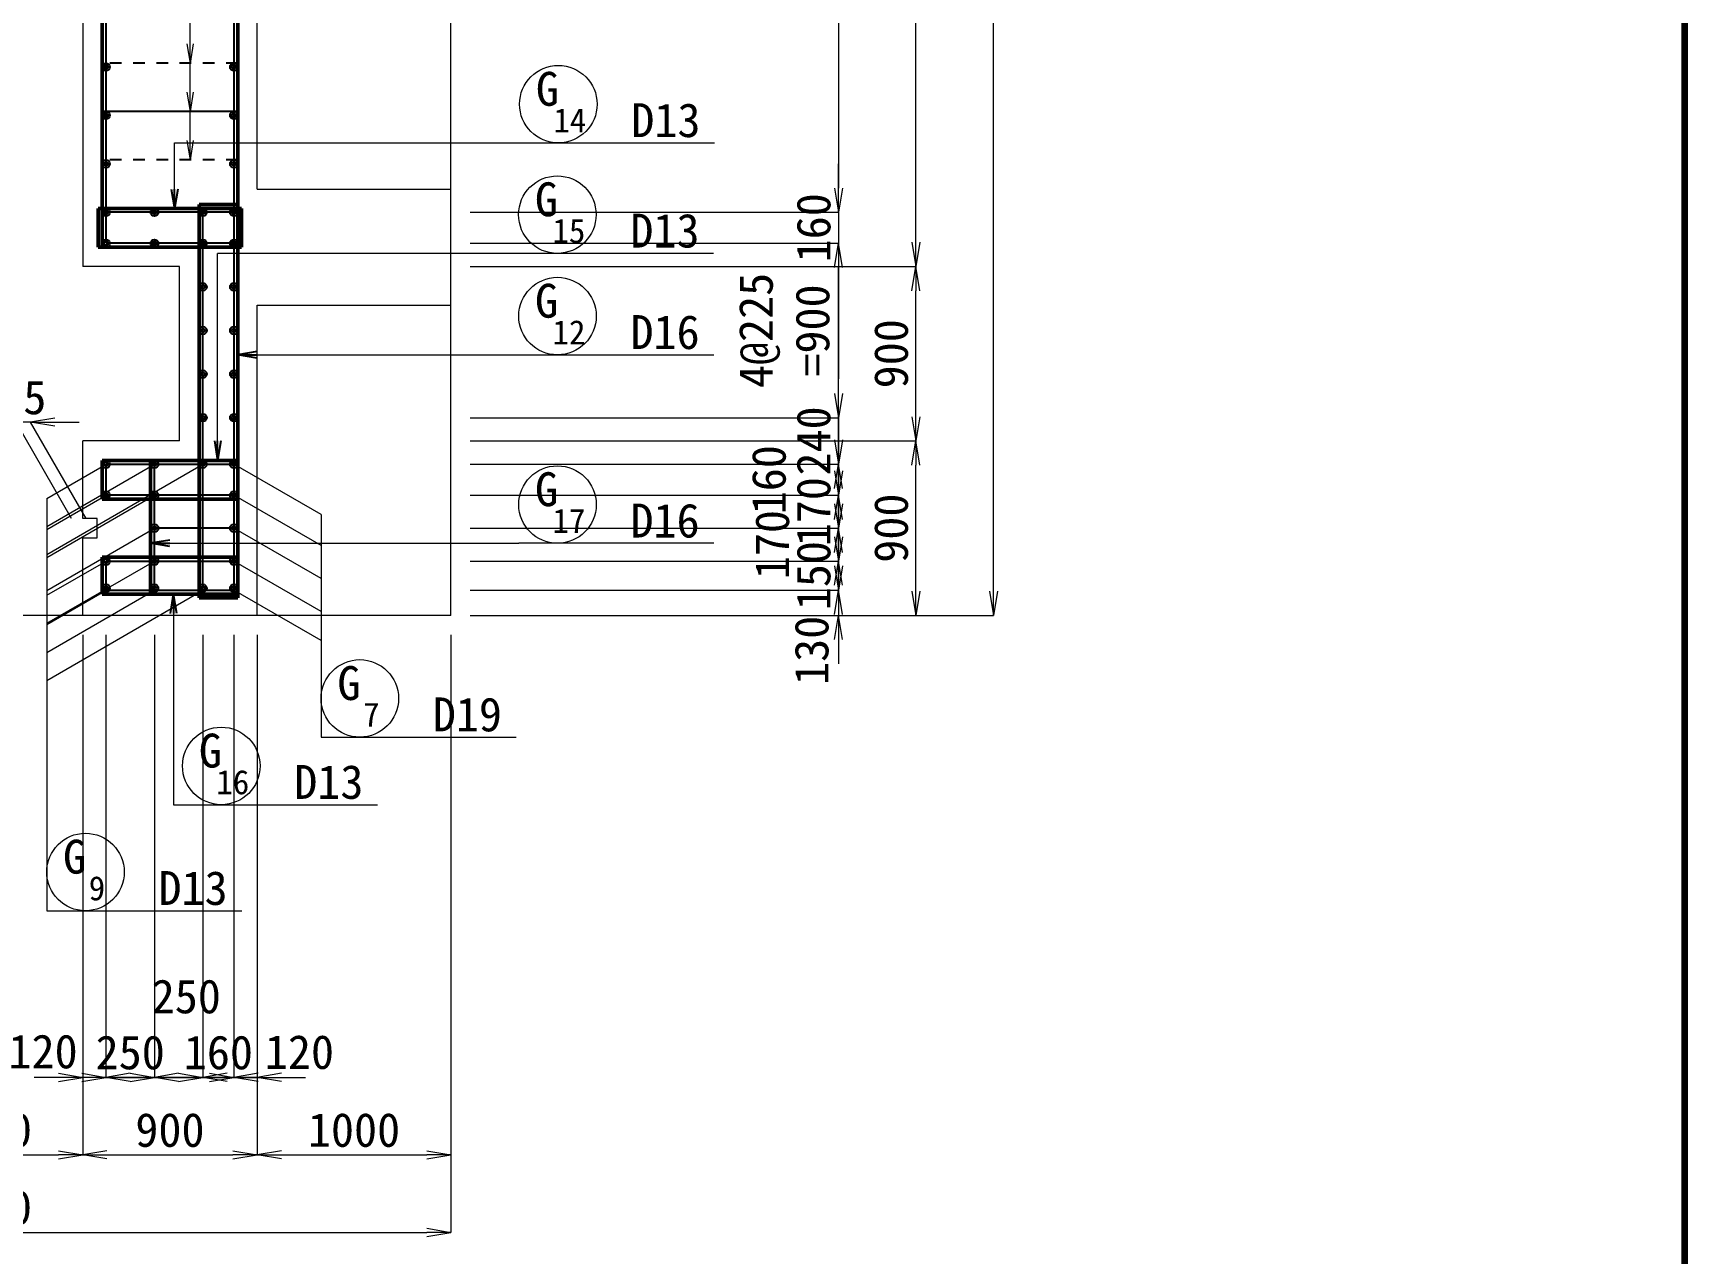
# Model space of a CAD drawing. Header units: millimetres. Extents: x 169470 to 758170, y -17820 to 11880.
# Drawn here: x 201969 to 210495, y -5879 to 421 of the extents above; entities that cross this region are included whole.
import ezdxf
from ezdxf.enums import TextEntityAlignment as Align

# ---------------------------------------------------------------- set-up
doc = ezdxf.new("R2010")
doc.units = ezdxf.units.MM
doc.header["$LTSCALE"] = 50
doc.header["$PDSIZE"] = 300
doc.linetypes.add('SXF_跳び破線', pattern=[12, 6, -6])
doc.layers.get('Defpoints').update_dxf_attribs({"color": 151})
for name, color, linetype, lineweight in [('D-BGD', 7, 'Continuous', 13), ('D-STR', 1, 'Continuous', 50), ('D-STR-DIM', 7, 'Continuous', 13), ('D-STR-HTXT', 7, 'Continuous', 13), ('D-STR-STR2', 6, 'Continuous', 25), ('D-STR-STR3', 4, 'Continuous', 25), ('D-STR-TXT', 7, 'Continuous', 13), ('D-TTL', 2, 'Continuous', 140)]:
    doc.layers.add(name, color=color, linetype=linetype, lineweight=lineweight)
doc.styles.add('MS ゴシック', font='MS Gothic.ttf')
doc.styles.add('YOKO_GOTHIC', font='MS Gothic.ttf')
doc.dimstyles.new('DIM-50', dxfattribs={"dimscale": 50, "dimtxt": 3.5, "dimasz": 2.5, "dimexe": 0, "dimexo": 2, "dimgap": 0.8, "dimtad": 1, "dimdec": 0, "dimzin": 1, "dimdsep": 46, "dimtxsty": 'MS ゴシック', "dimblk": 'OPEN', "dimcen": 0.1, "dimclrd": 256, "dimclre": 256, "dimclrt": 256, "dimaunit": 1, "dimadec": 3, "dimazin": 0, "dimtfac": 1, "dimtdec": 0, "dimtix": 1, "dimtmove": 2, "dimatfit": 3, "dimldrblk": 'OPEN', "dimfxl": 1, "dimlwd": -1, "dimlwe": -1, "dimarcsym": 2})
doc.dimstyles.new('S50', dxfattribs={"dimscale": 50, "dimtxt": 3.5, "dimasz": 2, "dimexe": 1, "dimexo": 1, "dimgap": 1, "dimtad": 1, "dimdec": 0, "dimzin": 1, "dimdsep": 46, "dimtxsty": 'YOKO_GOTHIC', "dimblk": 'OPEN', "dimcen": 0, "dimclrd": 256, "dimclre": 256, "dimclrt": 256, "dimaunit": 1, "dimadec": 3, "dimazin": 0, "dimtfac": 1, "dimtdec": 0, "dimtix": 1, "dimtmove": 2, "dimatfit": 3, "dimldrblk": 'OPEN', "dimfxl": 1, "dimlwd": -1, "dimlwe": -1, "dimarcsym": 0})

# ---------------------------------------------------------------- blocks, each defined once
blk = doc.blocks.new('0930-1')
at = {"layer": 'D-STR-STR2'}
for radius in [20, 10]:
    blk.add_circle((1654010.5, -311924.3), radius, dxfattribs=at)
blk = doc.blocks.new('_Open')
at = {"color": 0, "linetype": 'ByBlock', "lineweight": -2}
for p, q in [((-1, 0.167), (0, 0)), ((-1, -0.167), (0, 0)), ((0, 0), (-1, 0))]:
    blk.add_line(p, q, dxfattribs=at)
blk = doc.blocks.new('*D707')
at = {"layer": 'D-STR-DIM', "transparency": 16777216}
for p, q in [((199325.6, -2683.7), (199325.6, -5767.7)), ((204125.6, -2683.7), (204125.6, -5767.7)), ((199450.6, -5767.7), (204000.6, -5767.7))]:
    blk.add_line(p, q, dxfattribs=at)
at = {"layer": 'Defpoints', "color": 0, "transparency": 16777216}
for p in [(199325.6, -2583.7), (204125.6, -2583.7), (204125.6, -5767.7)]:
    blk.add_point(p, dxfattribs=at)
at = {"layer": 'D-STR-DIM', "transparency": 16777216, "xscale": 125, "yscale": 125, "zscale": 125, "rotation": 180}
blk.add_blockref('_Open', (199325.6, -5767.7), dxfattribs=at)
at = {"layer": 'D-STR-DIM', "transparency": 16777216, "xscale": 125, "yscale": 125, "zscale": 125}
blk.add_blockref('_Open', (204125.6, -5767.7), dxfattribs=at)
at = {"layer": 'D-STR-DIM', "transparency": 16777216, "insert": (201725.6, -5640.2), "char_height": 175, "attachment_point": 5, "style": 'MS ゴシック'}
blk.add_mtext('4800', dxfattribs=at)
blk = doc.blocks.new('*D710')
at = {"layer": 'D-STR-DIM', "transparency": 16777216}
for p, q in [((201225.6, -2683.7), (201225.6, -5367.7)), ((202225.6, -2683.7), (202225.6, -5367.7)), ((201350.6, -5367.7), (202100.6, -5367.7))]:
    blk.add_line(p, q, dxfattribs=at)
at = {"layer": 'Defpoints', "color": 0, "transparency": 16777216}
for p in [(201225.6, -2583.7), (202225.6, -2583.7), (202225.6, -5367.7)]:
    blk.add_point(p, dxfattribs=at)
at = {"layer": 'D-STR-DIM', "transparency": 16777216, "xscale": 125, "yscale": 125, "zscale": 125, "rotation": 180}
blk.add_blockref('_Open', (201225.6, -5367.7), dxfattribs=at)
at = {"layer": 'D-STR-DIM', "transparency": 16777216, "xscale": 125, "yscale": 125, "zscale": 125}
blk.add_blockref('_Open', (202225.6, -5367.7), dxfattribs=at)
at = {"layer": 'D-STR-DIM', "transparency": 16777216, "insert": (201725.6, -5240.2), "char_height": 175, "attachment_point": 5, "style": 'MS ゴシック'}
blk.add_mtext('1000', dxfattribs=at)
blk = doc.blocks.new('*D711')
at = {"layer": 'D-STR-DIM', "transparency": 16777216}
for p, q in [((202225.6, -2683.7), (202225.6, -5367.7)), ((203125.6, -2683.7), (203125.6, -5367.7)), ((202350.6, -5367.7), (203000.6, -5367.7))]:
    blk.add_line(p, q, dxfattribs=at)
at = {"layer": 'Defpoints', "color": 0, "transparency": 16777216}
for p in [(202225.6, -2583.7), (203125.6, -2583.7), (203125.6, -5367.7)]:
    blk.add_point(p, dxfattribs=at)
at = {"layer": 'D-STR-DIM', "transparency": 16777216, "xscale": 125, "yscale": 125, "zscale": 125, "rotation": 180}
blk.add_blockref('_Open', (202225.6, -5367.7), dxfattribs=at)
at = {"layer": 'D-STR-DIM', "transparency": 16777216, "xscale": 125, "yscale": 125, "zscale": 125}
blk.add_blockref('_Open', (203125.6, -5367.7), dxfattribs=at)
at = {"layer": 'D-STR-DIM', "transparency": 16777216, "insert": (202675.6, -5240.2), "char_height": 175, "attachment_point": 5, "style": 'MS ゴシック'}
blk.add_mtext('900', dxfattribs=at)
blk = doc.blocks.new('*D712')
at = {"layer": 'D-STR-DIM', "transparency": 16777216}
for p, q in [((203125.6, -2683.7), (203125.6, -5367.7)), ((204125.6, -2683.7), (204125.6, -5367.7)), ((203250.6, -5367.7), (204000.6, -5367.7))]:
    blk.add_line(p, q, dxfattribs=at)
at = {"layer": 'Defpoints', "color": 0, "transparency": 16777216}
for p in [(203125.6, -2583.7), (204125.6, -2583.7), (204125.6, -5367.7)]:
    blk.add_point(p, dxfattribs=at)
at = {"layer": 'D-STR-DIM', "transparency": 16777216, "xscale": 125, "yscale": 125, "zscale": 125, "rotation": 180}
blk.add_blockref('_Open', (203125.6, -5367.7), dxfattribs=at)
at = {"layer": 'D-STR-DIM', "transparency": 16777216, "xscale": 125, "yscale": 125, "zscale": 125}
blk.add_blockref('_Open', (204125.6, -5367.7), dxfattribs=at)
at = {"layer": 'D-STR-DIM', "transparency": 16777216, "insert": (203625.6, -5240.2), "char_height": 175, "attachment_point": 5, "style": 'MS ゴシック'}
blk.add_mtext('1000', dxfattribs=at)
blk = doc.blocks.new('*D718')
at = {"layer": 'D-STR-DIM', "transparency": 16777216}
for p, q in [((203005.6, -2683.7), (203005.6, -4967.7)), ((203125.6, -2683.7), (203125.6, -4967.7)), ((202880.6, -4967.7), (202755.6, -4967.7)), ((203125.6, -4967.7), (203005.6, -4967.7)), ((203250.6, -4967.7), (203375.6, -4967.7))]:
    blk.add_line(p, q, dxfattribs=at)
at = {"layer": 'Defpoints', "color": 0, "transparency": 16777216}
for p in [(203005.6, -2583.7), (203125.6, -2583.7), (203005.6, -4967.7)]:
    blk.add_point(p, dxfattribs=at)
at = {"layer": 'D-STR-DIM', "transparency": 16777216, "xscale": 125, "yscale": 125, "zscale": 125}
blk.add_blockref('_Open', (203005.6, -4967.7), dxfattribs=at)
at = {"layer": 'D-STR-DIM', "transparency": 16777216, "xscale": 125, "yscale": 125, "zscale": 125, "rotation": 180}
blk.add_blockref('_Open', (203125.6, -4967.7), dxfattribs=at)
at = {"layer": 'D-STR-DIM', "transparency": 16777216, "insert": (203343.9, -4838.2), "char_height": 175, "attachment_point": 5, "style": 'MS ゴシック'}
blk.add_mtext('120', dxfattribs=at)
blk = doc.blocks.new('*D719')
at = {"layer": 'D-STR-DIM', "transparency": 16777216}
for p, q in [((202845.6, -2683.7), (202845.6, -4967.7)), ((203005.6, -2683.7), (203005.6, -4967.7)), ((202720.6, -4967.7), (202595.6, -4967.7)), ((203005.6, -4967.7), (202845.6, -4967.7)), ((203130.6, -4967.7), (203255.6, -4967.7))]:
    blk.add_line(p, q, dxfattribs=at)
at = {"layer": 'Defpoints', "color": 0, "transparency": 16777216}
for p in [(202845.6, -2583.7), (203005.6, -2583.7), (202845.6, -4967.7)]:
    blk.add_point(p, dxfattribs=at)
at = {"layer": 'D-STR-DIM', "transparency": 16777216, "xscale": 125, "yscale": 125, "zscale": 125}
blk.add_blockref('_Open', (202845.6, -4967.7), dxfattribs=at)
at = {"layer": 'D-STR-DIM', "transparency": 16777216, "xscale": 125, "yscale": 125, "zscale": 125, "rotation": 180}
blk.add_blockref('_Open', (203005.6, -4967.7), dxfattribs=at)
at = {"layer": 'D-STR-DIM', "transparency": 16777216, "insert": (202925.6, -4840.2), "char_height": 175, "attachment_point": 5, "style": 'MS ゴシック'}
blk.add_mtext('160', dxfattribs=at)
blk = doc.blocks.new('*D720')
at = {"layer": 'D-STR-DIM', "transparency": 16777216}
for p, q in [((202595.6, -2683.7), (202595.6, -4967.7)), ((202845.6, -2683.7), (202845.6, -4967.7)), ((202470.6, -4967.7), (202345.6, -4967.7)), ((202845.6, -4967.7), (202595.6, -4967.7)), ((202970.6, -4967.7), (203095.6, -4967.7))]:
    blk.add_line(p, q, dxfattribs=at)
at = {"layer": 'Defpoints', "color": 0, "transparency": 16777216}
for p in [(202595.6, -2583.7), (202845.6, -2583.7), (202595.6, -4967.7)]:
    blk.add_point(p, dxfattribs=at)
at = {"layer": 'D-STR-DIM', "transparency": 16777216, "xscale": 125, "yscale": 125, "zscale": 125}
blk.add_blockref('_Open', (202595.6, -4967.7), dxfattribs=at)
at = {"layer": 'D-STR-DIM', "transparency": 16777216, "xscale": 125, "yscale": 125, "zscale": 125, "rotation": 180}
blk.add_blockref('_Open', (202845.6, -4967.7), dxfattribs=at)
at = {"layer": 'D-STR-DIM', "transparency": 16777216, "insert": (202759.9, -4551.2), "char_height": 175, "attachment_point": 5, "style": 'MS ゴシック'}
blk.add_mtext('250', dxfattribs=at)
blk = doc.blocks.new('*D721')
at = {"layer": 'D-STR-DIM', "transparency": 16777216}
for p, q in [((202345.6, -2683.7), (202345.6, -4967.7)), ((202595.6, -2683.7), (202595.6, -4967.7)), ((202220.6, -4967.7), (202095.6, -4967.7)), ((202595.6, -4967.7), (202345.6, -4967.7)), ((202720.6, -4967.7), (202845.6, -4967.7))]:
    blk.add_line(p, q, dxfattribs=at)
at = {"layer": 'Defpoints', "color": 0, "transparency": 16777216}
for p in [(202345.6, -2583.7), (202595.6, -2583.7), (202345.6, -4967.7)]:
    blk.add_point(p, dxfattribs=at)
at = {"layer": 'D-STR-DIM', "transparency": 16777216, "xscale": 125, "yscale": 125, "zscale": 125}
blk.add_blockref('_Open', (202345.6, -4967.7), dxfattribs=at)
at = {"layer": 'D-STR-DIM', "transparency": 16777216, "xscale": 125, "yscale": 125, "zscale": 125, "rotation": 180}
blk.add_blockref('_Open', (202595.6, -4967.7), dxfattribs=at)
at = {"layer": 'D-STR-DIM', "transparency": 16777216, "insert": (202470.6, -4840.2), "char_height": 175, "attachment_point": 5, "style": 'MS ゴシック'}
blk.add_mtext('250', dxfattribs=at)
blk = doc.blocks.new('*D722')
at = {"layer": 'D-STR-DIM', "transparency": 16777216}
for p, q in [((202225.6, -2683.7), (202225.6, -4967.7)), ((202345.6, -2683.7), (202345.6, -4967.7)), ((202100.6, -4967.7), (201975.6, -4967.7)), ((202345.6, -4967.7), (202225.6, -4967.7)), ((202470.6, -4967.7), (202595.6, -4967.7))]:
    blk.add_line(p, q, dxfattribs=at)
at = {"layer": 'Defpoints', "color": 0, "transparency": 16777216}
for p in [(202225.6, -2583.7), (202345.6, -2583.7), (202225.6, -4967.7)]:
    blk.add_point(p, dxfattribs=at)
at = {"layer": 'D-STR-DIM', "transparency": 16777216, "xscale": 125, "yscale": 125, "zscale": 125}
blk.add_blockref('_Open', (202225.6, -4967.7), dxfattribs=at)
at = {"layer": 'D-STR-DIM', "transparency": 16777216, "xscale": 125, "yscale": 125, "zscale": 125, "rotation": 180}
blk.add_blockref('_Open', (202345.6, -4967.7), dxfattribs=at)
at = {"layer": 'D-STR-DIM', "transparency": 16777216, "insert": (202020.9, -4835.2), "char_height": 175, "attachment_point": 5, "style": 'MS ゴシック'}
blk.add_mtext('120', dxfattribs=at)
blk = doc.blocks.new('*D723')
at = {"layer": 'D-STR-DIM', "transparency": 16777216}
for p, q in [((204225.6, 4316.6), (206925.6, 4316.6)), ((206925.6, -2458.7), (206925.6, 4191.6)), ((204225.6, -2583.7), (206925.6, -2583.7))]:
    blk.add_line(p, q, dxfattribs=at)
at = {"layer": 'Defpoints', "color": 0, "transparency": 16777216}
for p in [(204125.6, 4316.6), (206925.6, 4316.6), (204125.6, -2583.7)]:
    blk.add_point(p, dxfattribs=at)
at = {"layer": 'D-STR-DIM', "transparency": 16777216, "xscale": 125, "yscale": 125, "zscale": 125}
for p, rotation in [((206925.6, 4316.6), 90), ((206925.6, -2583.7), 270)]:
    blk.add_blockref('_Open', p, dxfattribs=dict(at, rotation=rotation))
at = {"layer": 'D-STR-DIM', "transparency": 16777216, "insert": (206798.1, 866.4), "char_height": 175, "attachment_point": 5, "rotation": 90, "style": 'MS ゴシック'}
blk.add_mtext('6900', dxfattribs=at)
blk = doc.blocks.new('*D724')
at = {"layer": 'D-STR-DIM', "transparency": 16777216}
for p, q in [((204225.6, -1683.7), (206525.6, -1683.7)), ((206525.6, -2458.7), (206525.6, -1808.7)), ((204225.6, -2583.7), (206525.6, -2583.7))]:
    blk.add_line(p, q, dxfattribs=at)
at = {"layer": 'Defpoints', "color": 0, "transparency": 16777216}
for p in [(204125.6, -1683.7), (206525.6, -1683.7), (204125.6, -2583.7)]:
    blk.add_point(p, dxfattribs=at)
at = {"layer": 'D-STR-DIM', "transparency": 16777216, "xscale": 125, "yscale": 125, "zscale": 125}
for p, rotation in [((206525.6, -1683.7), 90), ((206525.6, -2583.7), 270)]:
    blk.add_blockref('_Open', p, dxfattribs=dict(at, rotation=rotation))
at = {"layer": 'D-STR-DIM', "transparency": 16777216, "insert": (206398.1, -2133.7), "char_height": 175, "attachment_point": 5, "rotation": 90, "style": 'MS ゴシック'}
blk.add_mtext('900', dxfattribs=at)
blk = doc.blocks.new('*D780')
at = {"layer": 'D-STR-DIM', "transparency": 16777216}
for p, q in [((204225.6, -783.7), (206525.6, -783.7)), ((206525.6, -1558.7), (206525.6, -908.7)), ((204225.6, -1683.7), (206525.6, -1683.7))]:
    blk.add_line(p, q, dxfattribs=at)
at = {"layer": 'Defpoints', "color": 0, "transparency": 16777216}
for p in [(204125.6, -783.7), (206525.6, -783.7), (204125.6, -1683.7)]:
    blk.add_point(p, dxfattribs=at)
at = {"layer": 'D-STR-DIM', "transparency": 16777216, "xscale": 125, "yscale": 125, "zscale": 125}
for p, rotation in [((206525.6, -783.7), 90), ((206525.6, -1683.7), 270)]:
    blk.add_blockref('_Open', p, dxfattribs=dict(at, rotation=rotation))
at = {"layer": 'D-STR-DIM', "transparency": 16777216, "insert": (206398.1, -1233.7), "char_height": 175, "attachment_point": 5, "rotation": 90, "style": 'MS ゴシック'}
blk.add_mtext('900', dxfattribs=at)
blk = doc.blocks.new('*D781')
at = {"layer": 'D-STR-DIM', "transparency": 16777216}
for p, q in [((204225.6, 3816.6), (206525.6, 3816.6)), ((206525.6, -658.7), (206525.6, 3691.6)), ((204225.6, -783.7), (206525.6, -783.7))]:
    blk.add_line(p, q, dxfattribs=at)
at = {"layer": 'Defpoints', "color": 0, "transparency": 16777216}
for p in [(204125.6, 3816.6), (206525.6, 3816.6), (204125.6, -783.7)]:
    blk.add_point(p, dxfattribs=at)
at = {"layer": 'D-STR-DIM', "transparency": 16777216, "xscale": 125, "yscale": 125, "zscale": 125}
for p, rotation in [((206525.6, 3816.6), 90), ((206525.6, -783.7), 270)]:
    blk.add_blockref('_Open', p, dxfattribs=dict(at, rotation=rotation))
at = {"layer": 'D-STR-DIM', "transparency": 16777216, "insert": (206398.1, 1516.4), "char_height": 175, "attachment_point": 5, "rotation": 90, "style": 'MS ゴシック'}
blk.add_mtext('4600', dxfattribs=at)
blk = doc.blocks.new('*D783')
at = {"layer": 'D-STR-DIM', "transparency": 16777216}
for p, q in [((204225.6, 3496.6), (206125.6, 3496.6)), ((206125.6, 3371.6), (206125.6, -378.7)), ((204225.6, -503.7), (206125.6, -503.7))]:
    blk.add_line(p, q, dxfattribs=at)
at = {"layer": 'Defpoints', "color": 0, "transparency": 16777216}
for p in [(204125.6, 3496.6), (204125.6, -503.7), (206125.6, -503.7)]:
    blk.add_point(p, dxfattribs=at)
at = {"layer": 'D-STR-DIM', "transparency": 16777216, "xscale": 125, "yscale": 125, "zscale": 125}
for p, rotation in [((206125.6, 3496.6), 90), ((206125.6, -503.7), 270)]:
    blk.add_blockref('_Open', p, dxfattribs=dict(at, rotation=rotation))
at = {"layer": 'D-STR-DIM', "transparency": 16777216, "insert": (205988.8, 1496.4), "char_height": 175, "attachment_point": 5, "rotation": 90, "style": 'MS ゴシック'}
blk.add_mtext('16@250=4000', dxfattribs=at)
blk = doc.blocks.new('*D784')
at = {"layer": 'D-STR-DIM', "transparency": 16777216}
for p, q in [((206125.6, -378.7), (206125.6, -253.7)), ((204225.6, -503.7), (206125.6, -503.7)), ((206125.6, -503.7), (206125.6, -663.7)), ((204225.6, -663.7), (206125.6, -663.7)), ((206125.6, -788.7), (206125.6, -913.7))]:
    blk.add_line(p, q, dxfattribs=at)
at = {"layer": 'Defpoints', "color": 0, "transparency": 16777216}
for p in [(204125.6, -503.7), (204125.6, -663.7), (206125.6, -663.7)]:
    blk.add_point(p, dxfattribs=at)
at = {"layer": 'D-STR-DIM', "transparency": 16777216, "xscale": 125, "yscale": 125, "zscale": 125}
for p, rotation in [((206125.6, -503.7), 270), ((206125.6, -663.7), 90)]:
    blk.add_blockref('_Open', p, dxfattribs=dict(at, rotation=rotation))
at = {"layer": 'D-STR-DIM', "transparency": 16777216, "insert": (205998.1, -583.7), "char_height": 175, "attachment_point": 5, "rotation": 90, "style": 'MS ゴシック'}
blk.add_mtext('160', dxfattribs=at)
blk = doc.blocks.new('*D785')
at = {"layer": 'D-STR-DIM', "transparency": 16777216}
for p, q in [((206125.6, -1438.7), (206125.6, -1313.7)), ((204225.6, -1563.7), (206125.6, -1563.7)), ((206125.6, -1563.7), (206125.6, -1803.7)), ((204225.6, -1803.7), (206125.6, -1803.7)), ((206125.6, -1928.7), (206125.6, -2053.7))]:
    blk.add_line(p, q, dxfattribs=at)
at = {"layer": 'Defpoints', "color": 0, "transparency": 16777216}
for p in [(204125.6, -1563.7), (204125.6, -1803.7), (206125.6, -1803.7)]:
    blk.add_point(p, dxfattribs=at)
at = {"layer": 'D-STR-DIM', "transparency": 16777216, "xscale": 125, "yscale": 125, "zscale": 125}
for p, rotation in [((206125.6, -1563.7), 270), ((206125.6, -1803.7), 90)]:
    blk.add_blockref('_Open', p, dxfattribs=dict(at, rotation=rotation))
at = {"layer": 'D-STR-DIM', "transparency": 16777216, "insert": (205998.1, -1683.7), "char_height": 175, "attachment_point": 5, "rotation": 90, "style": 'MS ゴシック'}
blk.add_mtext('240', dxfattribs=at)
blk = doc.blocks.new('*D787')
at = {"layer": 'D-STR-DIM', "transparency": 16777216}
for p, q in [((204225.6, -663.7), (206125.6, -663.7)), ((206125.6, -1438.7), (206125.6, -788.7)), ((204225.6, -1563.7), (206125.6, -1563.7))]:
    blk.add_line(p, q, dxfattribs=at)
at = {"layer": 'Defpoints', "color": 0, "transparency": 16777216}
for p in [(204125.6, -663.7), (206125.6, -663.7), (204125.6, -1563.7)]:
    blk.add_point(p, dxfattribs=at)
at = {"layer": 'D-STR-DIM', "transparency": 16777216, "xscale": 125, "yscale": 125, "zscale": 125}
for p, rotation in [((206125.6, -663.7), 90), ((206125.6, -1563.7), 270)]:
    blk.add_blockref('_Open', p, dxfattribs=dict(at, rotation=rotation))
at = {"layer": 'D-STR-DIM', "transparency": 16777216, "insert": (205846.8, -1113.7), "char_height": 175, "attachment_point": 5, "rotation": 90, "style": 'MS ゴシック'}
blk.add_mtext('4@225\\P=900', dxfattribs=at)
blk = doc.blocks.new('*D788')
at = {"layer": 'D-STR-DIM', "transparency": 16777216}
for p, q in [((206125.6, -1678.7), (206125.6, -1553.7)), ((204225.6, -1803.7), (206125.6, -1803.7)), ((206125.6, -1803.7), (206125.6, -1963.7)), ((204225.6, -1963.7), (206125.6, -1963.7)), ((206125.6, -2088.7), (206125.6, -2213.7))]:
    blk.add_line(p, q, dxfattribs=at)
at = {"layer": 'Defpoints', "color": 0, "transparency": 16777216}
for p in [(204125.6, -1803.7), (204125.6, -1963.7), (206125.6, -1963.7)]:
    blk.add_point(p, dxfattribs=at)
at = {"layer": 'D-STR-DIM', "transparency": 16777216, "xscale": 125, "yscale": 125, "zscale": 125}
for p, rotation in [((206125.6, -1803.7), 270), ((206125.6, -1963.7), 90)]:
    blk.add_blockref('_Open', p, dxfattribs=dict(at, rotation=rotation))
at = {"layer": 'D-STR-DIM', "transparency": 16777216, "insert": (205767.4, -1883.7), "char_height": 175, "attachment_point": 5, "rotation": 90, "style": 'MS ゴシック'}
blk.add_mtext('160', dxfattribs=at)
blk = doc.blocks.new('*D789')
at = {"layer": 'D-STR-DIM', "transparency": 16777216}
for p, q in [((206125.6, -2328.7), (206125.6, -2203.7)), ((204225.6, -2453.7), (206125.6, -2453.7)), ((206125.6, -2453.7), (206125.6, -2583.7)), ((204225.6, -2583.7), (206125.6, -2583.7)), ((206125.6, -2708.7), (206125.6, -2833.7))]:
    blk.add_line(p, q, dxfattribs=at)
at = {"layer": 'Defpoints', "color": 0, "transparency": 16777216}
for p in [(204125.6, -2453.7), (204125.6, -2583.7), (206125.6, -2583.7)]:
    blk.add_point(p, dxfattribs=at)
at = {"layer": 'D-STR-DIM', "transparency": 16777216, "xscale": 125, "yscale": 125, "zscale": 125}
for p, rotation in [((206125.6, -2453.7), 270), ((206125.6, -2583.7), 90)]:
    blk.add_blockref('_Open', p, dxfattribs=dict(at, rotation=rotation))
at = {"layer": 'D-STR-DIM', "transparency": 16777216, "insert": (205988.1, -2764.2), "char_height": 175, "attachment_point": 5, "rotation": 90, "style": 'MS ゴシック'}
blk.add_mtext('130', dxfattribs=at)
blk = doc.blocks.new('*D790')
at = {"layer": 'D-STR-DIM', "transparency": 16777216}
for p, q in [((206125.6, -1838.7), (206125.6, -1713.7)), ((204225.6, -1963.7), (206125.6, -1963.7)), ((206125.6, -1963.7), (206125.6, -2133.7)), ((204225.6, -2133.7), (206125.6, -2133.7)), ((206125.6, -2258.7), (206125.6, -2383.7))]:
    blk.add_line(p, q, dxfattribs=at)
at = {"layer": 'Defpoints', "color": 0, "transparency": 16777216}
for p in [(204125.6, -1963.7), (204125.6, -2133.7), (206125.6, -2133.7)]:
    blk.add_point(p, dxfattribs=at)
at = {"layer": 'D-STR-DIM', "transparency": 16777216, "xscale": 125, "yscale": 125, "zscale": 125}
for p, rotation in [((206125.6, -1963.7), 270), ((206125.6, -2133.7), 90)]:
    blk.add_blockref('_Open', p, dxfattribs=dict(at, rotation=rotation))
at = {"layer": 'D-STR-DIM', "transparency": 16777216, "insert": (205998.1, -2048.7), "char_height": 175, "attachment_point": 5, "rotation": 90, "style": 'MS ゴシック'}
blk.add_mtext('170', dxfattribs=at)
blk = doc.blocks.new('*D791')
at = {"layer": 'D-STR-DIM', "transparency": 16777216}
for p, q in [((206125.6, -2008.7), (206125.6, -1883.7)), ((204225.6, -2133.7), (206125.6, -2133.7)), ((206125.6, -2133.7), (206125.6, -2303.7)), ((204225.6, -2303.7), (206125.6, -2303.7)), ((206125.6, -2428.7), (206125.6, -2553.7))]:
    blk.add_line(p, q, dxfattribs=at)
at = {"layer": 'Defpoints', "color": 0, "transparency": 16777216}
for p in [(204125.6, -2133.7), (204125.6, -2303.7), (206125.6, -2303.7)]:
    blk.add_point(p, dxfattribs=at)
at = {"layer": 'D-STR-DIM', "transparency": 16777216, "xscale": 125, "yscale": 125, "zscale": 125}
for p, rotation in [((206125.6, -2133.7), 270), ((206125.6, -2303.7), 90)]:
    blk.add_blockref('_Open', p, dxfattribs=dict(at, rotation=rotation))
at = {"layer": 'D-STR-DIM', "transparency": 16777216, "insert": (205784.9, -2218.7), "char_height": 175, "attachment_point": 5, "rotation": 90, "style": 'MS ゴシック'}
blk.add_mtext('170', dxfattribs=at)
blk = doc.blocks.new('*D792')
at = {"layer": 'D-STR-DIM', "transparency": 16777216}
for p, q in [((206125.6, -2178.7), (206125.6, -2053.7)), ((204225.6, -2303.7), (206125.6, -2303.7)), ((206125.6, -2303.7), (206125.6, -2453.7)), ((204225.6, -2453.7), (206125.6, -2453.7)), ((206125.6, -2578.7), (206125.6, -2703.7))]:
    blk.add_line(p, q, dxfattribs=at)
at = {"layer": 'Defpoints', "color": 0, "transparency": 16777216}
for p in [(204125.6, -2303.7), (204125.6, -2453.7), (206125.6, -2453.7)]:
    blk.add_point(p, dxfattribs=at)
at = {"layer": 'D-STR-DIM', "transparency": 16777216, "xscale": 125, "yscale": 125, "zscale": 125}
for p, rotation in [((206125.6, -2303.7), 270), ((206125.6, -2453.7), 90)]:
    blk.add_blockref('_Open', p, dxfattribs=dict(at, rotation=rotation))
at = {"layer": 'D-STR-DIM', "transparency": 16777216, "insert": (205998.1, -2378.7), "char_height": 175, "attachment_point": 5, "rotation": 90, "style": 'MS ゴシック'}
blk.add_mtext('150', dxfattribs=at)
blk = doc.blocks.new('*D806')
at = {"layer": 'D-STR-DIM', "transparency": 16777216}
for p, q in [((201756.3, -1587.3), (201631.3, -1587.3)), ((202167.9, -2083.7), (201881.3, -1587.3)), ((201956.3, -1587.3), (201881.3, -1587.3)), ((202242.9, -2083.7), (201956.3, -1587.3)), ((202081.3, -1587.3), (202206.3, -1587.3))]:
    blk.add_line(p, q, dxfattribs=at)
at = {"layer": 'Defpoints', "color": 0, "transparency": 16777216}
for p in [(201881.3, -1587.3), (202225.6, -2183.7), (202300.6, -2183.7)]:
    blk.add_point(p, dxfattribs=at)
at = {"layer": 'D-STR-DIM', "transparency": 16777216, "xscale": 125, "yscale": 125, "zscale": 125}
blk.add_blockref('_Open', (201881.3, -1587.3), dxfattribs=at)
at = {"layer": 'D-STR-DIM', "transparency": 16777216, "xscale": 125, "yscale": 125, "zscale": 125, "rotation": 180}
blk.add_blockref('_Open', (201956.3, -1587.3), dxfattribs=at)
at = {"layer": 'D-STR-DIM', "transparency": 16777216, "insert": (201918.8, -1459.8), "char_height": 175, "attachment_point": 5, "style": 'MS ゴシック'}
blk.add_mtext('75', dxfattribs=at)

msp = doc.modelspace()

# ---------------------------------------------------------------- linework, layer by layer
at = {"layer": 'D-BGD'}
for p, q in [((203125.62, -383.73), (203125.62, 4316.57)), ((204125.62, -2583.73), (204125.62, 4316.57)), ((202225.62, 3816.57), (202225.62, -783.73)), ((203125.62, -383.73), (204125.62, -383.73)), ((202725.62, -783.73), (202225.62, -783.73)), ((202725.62, -1683.73), (202725.62, -783.73)), ((203125.62, -983.73), (204125.62, -983.73)), ((203125.62, -2583.73), (203125.62, -983.73)), ((202225.62, -2083.73), (202225.62, -1683.73)), ((202725.62, -1683.73), (202225.62, -1683.73)), ((202300.62, -2083.73), (202225.62, -2083.73)), ((202300.62, -2183.73), (202300.62, -2083.73)), ((202225.62, -2583.73), (202225.62, -2183.73)), ((202225.62, -2183.73), (202300.62, -2183.73)), ((204125.62, -2583.73), (199325.62, -2583.73))]:
    msp.add_line(p, q, dxfattribs=at)
at = {"layer": 'D-STR'}
for p, q in [((203025.62, -2493.73), (203025.62, 4196.57)), ((202325.62, 3696.27), (202325.62, -683.73)), ((203045.62, -483.73), (202305.62, -483.73)), ((202305.62, -483.73), (202305.62, -683.73)), ((202825.62, -2493.73), (202825.62, -463.73)), ((203025.62, -463.73), (202825.62, -463.73)), ((203045.62, -683.73), (203045.62, -483.73)), ((203045.62, -683.73), (202305.62, -683.73)), ((203025.62, -1783.73), (202325.62, -1783.73)), ((202325.62, -1783.73), (202325.62, -1983.73)), ((202575.62, -2473.73), (202575.62, -1783.73)), ((202325.62, -1983.73), (203025.62, -1983.73)), ((202325.62, -2473.73), (202325.62, -2283.73)), ((202325.62, -2283.73), (203025.62, -2283.73)), ((203025.62, -2473.73), (202325.62, -2473.73)), ((203025.62, -2493.73), (202825.62, -2493.73))]:
    msp.add_line(p, q, dxfattribs=at)
at = {"layer": 'D-STR-DIM'}
msp.add_line((206125.62, -863.73), (206125.62, -1363.73), dxfattribs=at)
at = {"layer": 'D-STR-HTXT'}
for p, q in [((202779.14, -233.73), (202779.14, 4539.77)), ((202698.87, -146.11), (204480.07, -145.76)), ((204480.07, -145.76), (205486.63, -145.76)), ((205481.63, -715.86), (202921.62, -715.86)), ((204475.62, -1239.33), (205482.19, -1239.33)), ((202039.68, -1980.36), (202345.62, -1803.73)), ((202039.68, -2124.7), (202595.62, -1803.73)), ((202039.68, -2269.03), (202845.62, -1803.73)), ((203455.54, -2063.49), (203005.62, -1803.73)), ((202039.68, -2140.36), (202345.62, -1963.73)), ((202039.68, -2284.7), (202595.62, -1963.73)), ((202039.68, -1980.36), (202039.68, -4108.12)), ((203455.54, -2223.49), (203005.62, -1963.73)), ((203455.54, -2063.49), (203455.54, -3212.3)), ((202039.68, -2454.7), (202595.62, -2133.73)), ((203455.54, -2393.49), (203005.62, -2133.73)), ((205482.19, -2211.94), (204475.62, -2211.94)), ((202039.68, -2624.7), (202595.62, -2303.73)), ((202039.68, -2480.36), (202345.62, -2303.73)), ((203455.54, -2563.49), (203005.62, -2303.73)), ((202039.68, -2630.36), (202345.62, -2453.73)), ((202039.68, -2774.7), (202595.62, -2453.73)), ((202039.68, -2919.03), (202845.62, -2453.73)), ((203455.54, -2713.49), (203005.62, -2453.73)), ((203455.54, -3212.3), (204462.11, -3212.3)), ((202694.45, -3560.72), (203747.17, -3560.72)), ((202039.68, -4108.12), (203046.25, -4108.12))]:
    msp.add_line(p, q, dxfattribs=at)
for centre in [(204680.07, 54.24), (204675.07, -515.86), (203655.54, -3012.3), (202940.61, -3360.72), (202239.68, -3908.12)]:
    msp.add_circle(centre, 200, dxfattribs=at)
at = {"layer": 'D-STR-HTXT', "color": 4}
for centre in [(204675.62, -1039.33), (204675.62, -2011.94)]:
    msp.add_circle(centre, 200, dxfattribs=at)
at = {"layer": 'D-STR-STR3', "linetype": 'SXF_跳び破線', "ltscale": 0.2}
for p, q in [((203025.62, 266.27), (202325.62, 266.27)), ((203025.62, -233.73), (202325.62, -233.73))]:
    msp.add_line(p, q, dxfattribs=at)
at = {"layer": 'D-STR-STR3'}
msp.add_line((203025.62, 16.27), (202325.62, 16.27), dxfattribs=at)
at = {"layer": 'D-TTL'}
msp.add_lwpolyline([(170494.53, 10780), (170494.53, -16720), (210494.53, -16720), (210494.53, 10780)], close=True, dxfattribs=at)
at = {"layer": 'Defpoints'}
for p, q in [((203005.62, 4316.57), (203005.62, -2453.73)), ((202345.62, -663.73), (202345.62, 3696.27)), ((203005.62, -503.73), (202345.62, -503.73)), ((202845.62, -2453.73), (202845.62, -503.73)), ((203005.62, -663.73), (202345.62, -663.73)), ((202345.62, -1803.73), (203005.62, -1803.73)), ((202345.62, -1963.73), (202345.62, -1803.73)), ((202595.62, -2453.73), (202595.62, -1803.73)), ((203005.62, -1963.73), (202345.62, -1963.73)), ((203005.62, -2133.73), (202595.62, -2133.73)), ((202345.62, -2453.73), (202345.62, -2303.73)), ((202345.62, -2303.73), (203005.62, -2303.73)), ((202345.62, -2453.73), (203005.62, -2453.73))]:
    msp.add_line(p, q, dxfattribs=at)

# ---------------------------------------------------------------- block references
at = {"layer": 'D-STR-HTXT', "xscale": 100, "yscale": 100, "zscale": 100, "rotation": 270}
for p in [(202779.14, 266.27), (202779.14, 16.27), (202779.14, -233.73)]:
    msp.add_blockref('_Open', p, dxfattribs=at)
at = {"layer": 'D-STR-STR2', "rotation": 180}
for p in [(1856356.11, -311678.03), (1857016.11, -311678.03), (1856356.11, -311928.03), (1857016.11, -311928.03), (1856356.11, -312178.03), (1857016.11, -312178.03), (1856356.11, -312428.03), (1856606.11, -312428.03), (1856856.11, -312428.03), (1857016.11, -312428.03), (1856356.11, -312588.03), (1856606.11, -312588.03), (1856856.11, -312588.03), (1857016.11, -312588.03), (1856856.11, -312813.03), (1857016.11, -312813.03), (1856856.11, -313038.03), (1857016.11, -313038.03), (1856856.11, -313263.03), (1857016.11, -313263.03), (1856856.11, -313488.03), (1857016.11, -313488.03), (1856356.11, -313728.03), (1856606.11, -313728.03), (1856856.11, -313728.03), (1857016.11, -313728.03), (1856356.11, -313888.03), (1856606.11, -313888.03), (1857016.11, -313888.03), (1856606.11, -314058.03), (1857016.11, -314058.03), (1856356.11, -314228.03), (1856606.11, -314228.03), (1857016.11, -314228.03), (1856356.11, -314368.03), (1856606.11, -314368.03), (1856856.11, -314368.03), (1857016.11, -314368.03)]:
    msp.add_blockref('0930-1', p, dxfattribs=at)

# ---------------------------------------------------------------- texts
at = {"layer": 'D-STR-TXT', "style": 'YOKO_GOTHIC'}
for s, height, p in [('G', 175, (204623.79, 45.92)), ('14', 125, (204739.46, -91.88)), ('G', 175, (204618.8, -524.18)), ('15', 125, (204734.46, -661.98)), ('G', 175, (203599.27, -3020.61)), ('7', 125, (203714.93, -3158.42)), ('G', 175, (202884.33, -3369.04)), ('16', 125, (202999.99, -3506.84)), ('G', 175, (202183.41, -3916.44)), ('9', 125, (202299.07, -4054.24))]:
    msp.add_text(s, height=height, dxfattribs=at).set_placement(p, align=Align.CENTER)
for s, p in [('D13', (205056.59, -115.76)), ('D13', (205051.59, -685.86)), ('D19', (204032.06, -3182.3)), ('D13', (203317.13, -3530.72)), ('D13', (202616.21, -4078.12))]:
    msp.add_text(s, height=175, dxfattribs=at).set_placement(p)
at = {"layer": 'D-STR-TXT', "color": 4, "style": 'YOKO_GOTHIC'}
for s, height, p in [('G', 175, (204619.35, -1047.65)), ('12', 125, (204735.01, -1185.45)), ('G', 175, (204619.35, -2020.25)), ('17', 125, (204735.01, -2158.06))]:
    msp.add_text(s, height=height, dxfattribs=at).set_placement(p, align=Align.CENTER)
for p in [(205052.15, -1209.33), (205052.15, -2181.94)]:
    msp.add_text('D16', height=175, dxfattribs=at).set_placement(p)

# ---------------------------------------------------------------- dimensions: what is measured, and where the dimension line sits
at = {"layer": 'D-STR-DIM'}
for base, p1, p2, angle, picture, middle in [((206925.62, 4316.57), (204125.62, -2583.73), (204125.62, 4316.57), 90, '*D723', (206798.12, 866.42)), ((206525.62, 3816.57), (204125.62, -783.73), (204125.62, 3816.57), 90, '*D781', (206398.12, 1516.42)), ((206125.62, -663.73), (204125.62, -503.73), (204125.62, -663.73), 90, '*D784', (205998.12, -583.73)), ((206525.62, -783.73), (204125.62, -1683.73), (204125.62, -783.73), 90, '*D780', (206398.12, -1233.73)), ((201881.29, -1587.33), (202300.62, -2183.73), (202225.62, -2183.73), 180, '*D806', (201918.79, -1459.83)), ((206125.62, -1803.73), (204125.62, -1563.73), (204125.62, -1803.73), 90, '*D785', (205998.12, -1683.73)), ((206525.62, -1683.73), (204125.62, -2583.73), (204125.62, -1683.73), 90, '*D724', (206398.12, -2133.73)), ((206125.62, -2133.73), (204125.62, -1963.73), (204125.62, -2133.73), 270, '*D790', (205998.12, -2048.73)), ((206125.62, -2453.73), (204125.62, -2303.73), (204125.62, -2453.73), 270, '*D792', (205998.12, -2378.73)), ((202345.62, -4967.73), (202595.62, -2583.73), (202345.62, -2583.73), 180, '*D721', (202470.62, -4840.23)), ((202845.62, -4967.73), (203005.62, -2583.73), (202845.62, -2583.73), 180, '*D719', (202925.62, -4840.23))]:
    dim = msp.add_linear_dim(base=base, p1=p1, p2=p2, angle=angle, dimstyle='DIM-50', dxfattribs=at)
    dim.commit()
    dim.dimension.update_dxf_attribs({"geometry": picture, "text_midpoint": middle})
dim = msp.add_linear_dim(base=(206125.62, -503.73), p1=(204125.62, 3496.57), p2=(204125.62, -503.73), angle=90, text='16@250=<>', dimstyle='DIM-50', dxfattribs=at)
dim.commit()
dim.dimension.update_dxf_attribs({"geometry": '*D783', "text_midpoint": (205988.8, 1496.42)})
dim = msp.add_linear_dim(base=(206125.62, -663.73), p1=(204125.62, -1563.73), p2=(204125.62, -663.73), angle=90, text='4@225\\P=<>', dimstyle='DIM-50', dxfattribs=at)
dim.commit()
dim.dimension.update_dxf_attribs({"geometry": '*D787', "text_midpoint": (205846.85, -1113.73), "dimtype": 160})
for base, p1, p2, angle, picture, middle in [((206125.62, -1963.73), (204125.62, -1803.73), (204125.62, -1963.73), 270, '*D788', (205767.36, -1883.73)), ((206125.62, -2303.73), (204125.62, -2133.73), (204125.62, -2303.73), 270, '*D791', (205784.93, -2218.73)), ((206125.62, -2583.73), (204125.62, -2453.73), (204125.62, -2583.73), 270, '*D789', (205988.12, -2764.18)), ((202225.62, -4967.73), (202345.62, -2583.73), (202225.62, -2583.73), 180, '*D722', (202020.9, -4835.24)), ((202595.62, -4967.73), (202845.62, -2583.73), (202595.62, -2583.73), 180, '*D720', (202759.9, -4551.24)), ((203005.62, -4967.73), (203125.62, -2583.73), (203005.62, -2583.73), 180, '*D718', (203343.9, -4838.24))]:
    dim = msp.add_linear_dim(base=base, p1=p1, p2=p2, angle=angle, dimstyle='DIM-50', dxfattribs=at)
    dim.commit()
    dim.dimension.update_dxf_attribs({"geometry": picture, "text_midpoint": middle, "dimtype": 160})
for base, p1, p2, picture, middle in [((204125.62, -5767.73), (199325.62, -2583.73), (204125.62, -2583.73), '*D707', (201725.62, -5640.23)), ((202225.62, -5367.73), (201225.62, -2583.73), (202225.62, -2583.73), '*D710', (201725.62, -5240.23)), ((203125.62, -5367.73), (202225.62, -2583.73), (203125.62, -2583.73), '*D711', (202675.62, -5240.23)), ((204125.62, -5367.73), (203125.62, -2583.73), (204125.62, -2583.73), '*D712', (203625.62, -5240.23))]:
    dim = msp.add_linear_dim(base=base, p1=p1, p2=p2, dimstyle='DIM-50', dxfattribs=at)
    dim.commit()
    dim.dimension.update_dxf_attribs({"geometry": picture, "text_midpoint": middle})

# ---------------------------------------------------------------- leaders
at = {"layer": 'D-STR-HTXT'}
for points in [[(202698.9, -483.73), (202698.87, -146.11)], [(202921.62, -1783.73), (202921.62, -715.86)], [(203025.62, -1239.33), (204475.62, -1239.33)], [(202575.62, -2211.94), (204475.62, -2211.94)], [(202694.45, -2473.73), (202694.45, -3560.72)]]:
    msp.add_leader(points, dimstyle='S50', dxfattribs=at)

doc.saveas('drawing.dxf')
